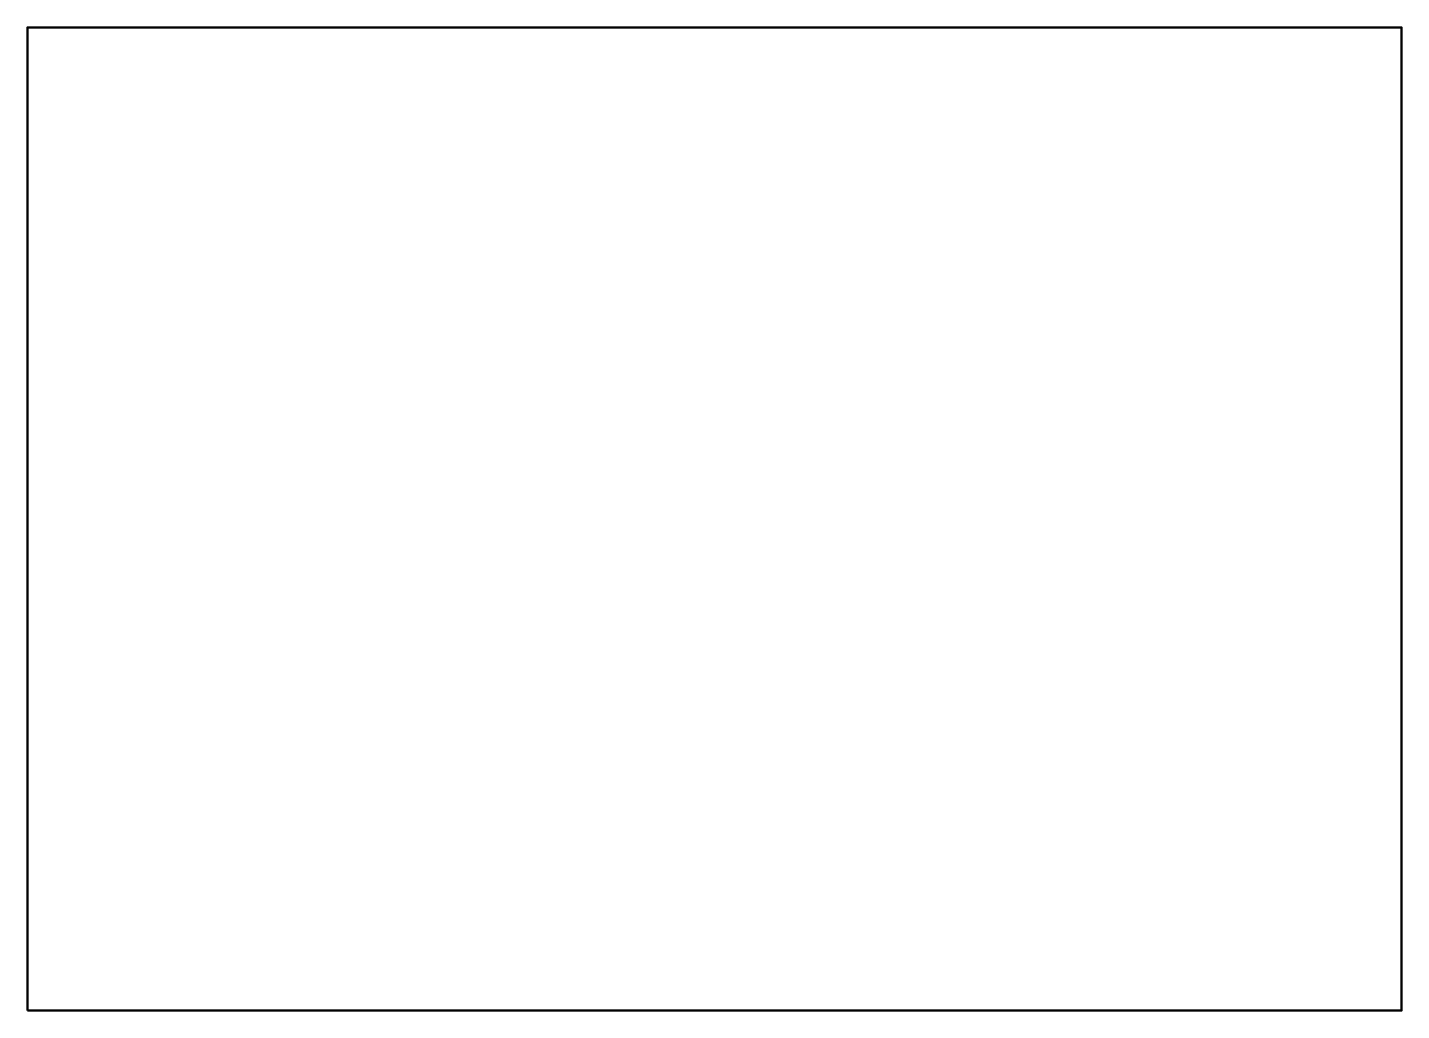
# Paper-space layout 'A2' of a CAD drawing. Header units: millimetres. Extents: x 19 to 578, y -8 to 392.
import ezdxf

# ---------------------------------------------------------------- set-up
doc = ezdxf.new("R2010")
doc.units = ezdxf.units.MM
doc.header["$LTSCALE"] = 10
doc.layers.add('1_vidljiva', color=7, linetype='Continuous', lineweight=50)

psp = doc.layouts.new('A2')

# ---------------------------------------------------------------- linework, layer by layer
at = {"layer": '1_vidljiva'}
psp.add_lwpolyline([(19.21, -7.79), (578.21, -7.79), (578.21, 392.21), (19.21, 392.21)], close=True, dxfattribs=at)

doc.saveas('drawing.dxf')
